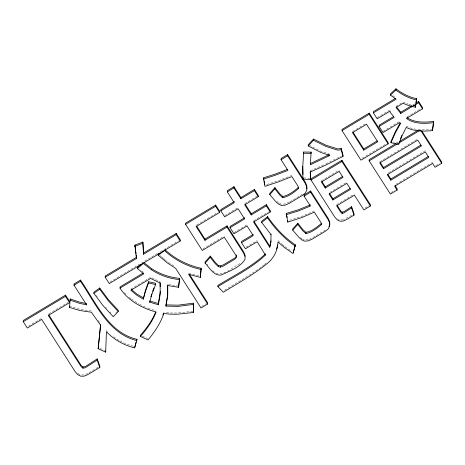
<?xml version="1.0" encoding="UTF-8"?>
<svg xmlns="http://www.w3.org/2000/svg" width="465" height="465" viewBox="0 0 465 465"><rect width="100%" height="100%" fill="white"/><g stroke="black" fill="none" stroke-linecap="round" stroke-linejoin="round"><path stroke-width="0.35" stroke-dasharray="2.33 1.74" d="M115.797 312.893L116.785 311.852M262.12 266.346L263.818 265.004M264.382 264.55L267.206 262.312M260.993 267.241L250.623 274.321L223.915 290.642M196.805 224.973L217.777 212.383M352.563 131.456L366.565 123.051M28.557 326.093L41.751 318.17M48.965 313.84L67.774 302.546M377.231 117.599L389.583 110.182M396.029 106.311L403.108 102.062L408.09 104.096M109.938 281.993L157.24 253.594M160.349 251.722L178.403 240.887M224.705 215.62L238.156 207.547M244.764 203.583L257.064 196.195M414.745 103.846L412.374 105.276L408.718 104.352M383.079 131.322L399.598 121.406M407.137 116.878L419.476 109.467M130.921 289.061L150.66 277.21L160.123 281.784M202.955 248.874L224.368 236.022M234.017 232.552L247.078 224.711M253.605 220.794L268.427 211.895M321.437 180.809L339.212 170.132M362.252 158.205L386.305 143.761M289.869 201.769L302.308 194.3M398.29 142.174L397.116 142.877L393.035 141.941M379.795 161.739L417.785 138.925M329.726 192.429L346.89 182.123M246.095 247.188L257.197 240.521M388.566 172.748L425.312 150.689M336.695 204.635L354.47 193.963M239.94 263.678C231.843 267.067 220.66 280.192 212.197 270.055M395.953 184.285L432.7 162.221M325.32 230.076L312.341 237.865L308.748 239.434M89.001 372.703L98.627 366.92M351.697 215.295L343.577 219.672M365.095 207.989L369.251 205.495M391.071 192.498L394.721 190.307M435.746 165.68L439.349 163.517M201.671 306.423L206.477 303.54M325.825 163.854L341.112 156.124M310.248 170.818L325.192 164.174M289.247 202.141L285.057 203.972L281.29 204.17L279.006 203.089M314.381 210.947L301.826 216.341L289.834 220.212M87.798 373.424L84.113 374.964L81.445 374.964M291.927 175.369L278.146 180.763L265.614 184.896M192.981 311.306L177.659 312.992L170.486 312.957L164.54 312.37M432.595 129.398L421.732 129.758M308.15 239.696L304.383 239.894L302.663 239.074M343.013 219.916L339.95 219.968L337.776 218.893M303.726 177.944L310.021 178.316M91.384 310.998L80.05 309.318L69.517 306.261M168.411 284.411L177.985 285.975M188.61 273.031L199.037 275.821M148.114 308.347L156.164 310.806M127.352 344.391L134.019 346.442M329.918 154.252L320.949 151.259L309.521 145.388M406.247 126.184L411.322 128.294L417.407 129.532L419.186 129.625L420.482 128.852L421.04 129.723M142.366 336.114L147.469 338.41M100.085 348.361L104.474 350.348M119.929 340.967L126.683 344.187M139.686 304.401L147.446 308.144M77.789 373.424L80.782 374.964M168.417 262.382L175.09 266.753M131.537 299.03L139.041 304.087M113.704 336.869L119.319 340.676M285.01 246.677L291.427 251.117M392.745 95.528L395.012 97.173M276.873 201.362L278.471 202.659M300.471 237.481L302.087 238.801M141.709 270.88L143.296 272.205M159.838 255.366L161.419 256.703M161.942 257.145L163.523 258.482M164.052 258.924L165.627 260.255M166.156 260.702L167.208 261.592M278.012 240.713L281.755 243.956M282.29 244.421L284.429 246.27M124.231 292.706L126.3 294.531M129.41 297.269L130.961 298.64M106.479 330.487L107.496 331.423M105.654 307.179L106.613 308.219M109.967 311.852L110.926 312.893M207.001 264.143L207.931 265.242M390.007 110.722L390.862 111.809M96.458 295.537L97.307 296.67M98.173 320.554L99.824 322.809"/><path stroke-width="0.7" d="M271.025 234.058L270.915 242.067L269.741 247.293L253.559 222.014L270.235 211.999L270.281 210.779L266.369 204.67L251.269 213.737L251.216 214.958L266.323 205.89L266.369 204.67M270.985 234.604L261.667 222.433L261.714 221.212L267.596 216.62C275.111 227.583 284.318 237.441 295.38 244.881L293.136 253.553L284.382 247.49L277.965 241.934C277.814 249.815 274.24 257.465 268.288 262.632C254.436 274.152 238.574 282.86 223.264 292.223L217.899 286.562C234.058 276.663 251.594 268.183 265.451 255.053L257.151 241.742L245.433 248.781L241.521 242.672L241.568 241.451L253.286 234.412M100.58 324.651L98.162 348.727L105.683 352.139L106.433 331.708C114.041 339.694 123.911 345.309 134.635 347.867L136.977 339.345C108.345 332.673 95.558 301.901 80.526 280.087L74.075 283.964L74.028 285.185L86.647 304.889L79.126 303.215L70.221 300.158L70.267 298.937L79.172 301.994L86.008 303.517M97.22 358.887L99.83 366.199L99.783 367.42L87.751 374.645L84.066 376.185L80.73 376.185L77.742 374.645L75.103 371.558L41.705 319.391L27.307 328.034L23.25 321.699L23.297 320.478L65.536 295.118L69.593 301.454L69.547 302.674L48.314 315.427L81.026 366.519L82.991 368.193L85.38 367.71L97.173 360.108L97.22 358.887L85.426 366.496L83.043 366.972L81.073 365.304L48.749 314.817M69.547 302.674L65.489 296.339L65.536 295.118M98.162 348.727L100.603 325.157L91.338 312.218L80.003 310.539L69.471 307.481L69.517 306.261M136.931 340.566C108.299 333.893 95.511 303.122 80.48 281.308L80.526 280.087M82.991 368.193L83.043 366.972M86.647 304.889L86.693 303.668M93.86 293.363L93.907 292.142L99.748 288.004L108.554 299.844L118.267 310.295L118.22 311.515L113.274 316.706L103.213 305.801L93.86 293.363L99.702 289.224L99.748 288.004M176.212 233.424L176.159 234.645L143.516 254.245L143.563 253.024L176.212 233.424L180.269 239.766L180.222 240.986L109.269 283.586L105.212 277.245L105.259 276.024L136.483 257.273L136.21 255.128M105.683 352.139L105.729 350.918M193.324 303.192L193.277 304.412L178.066 306.383L165.953 306.121L165.999 304.9L178.112 305.162L193.324 303.192L193.632 312.445L177.613 314.212L170.44 314.177L163.831 313.526C160.495 323.326 154.636 332.01 148.056 339.915L140.407 336.474C146.8 329.156 152.636 321.17 156.118 312.027C142.098 308.283 127.945 300.599 120.017 288.126L120.069 286.905L143.214 273.013M105.212 277.245L136.437 258.494L134.908 245.113L142.848 242.038L143.563 253.024M136.437 258.494L136.483 257.273M120.017 288.126L143.772 273.868L137.442 268.572L137.495 267.352L140.697 264.562M134.635 347.867L136.146 342.002M143.516 254.245L142.848 242.038M140.407 336.474L140.453 335.253C146.498 328.267 152.195 320.763 155.601 312.102M143.278 299.117L145.33 290.689L148.562 281.749L155.653 283.301L155.606 284.522L151.852 294.473L149.684 302.145L158.338 304.773L160.227 294.118L160.076 283.005L150.614 278.425L130.874 290.282L136.727 295.17L143.278 299.117L145.283 291.91L148.515 282.97L148.562 281.749M149.684 302.145L149.73 300.925L158.385 303.552L158.338 304.773M189.389 274.251L207.681 302.82L207.634 304.04L201.025 308.004L175.648 268.369L167.162 262.812L158.216 255.256L158.263 254.035L159.396 253.181M165.953 306.121L167.685 295.694L167.679 285.522L178.624 287.306L178.67 286.085M178.624 287.306L179.595 278.343A58.991 57.183 2.2 0 1 151.584 268.59L143.912 262.661M236.232 254.989L236.487 256.262L234.988 257.877L223.421 264.818L220.584 265.916L218.364 265.422L215.295 262.458L210.32 256.087L210.273 257.308L215.249 263.678L218.318 266.643L220.538 267.137L223.374 266.038L234.941 259.098L236.441 257.482L236.057 255.57L224.322 237.243L202.298 250.466L185.576 224.345L185.622 223.124L215.667 205.082L219.631 211.267L219.585 212.488L196.143 226.565L204.943 240.312L226.967 227.089L227.013 225.868L204.989 239.091L204.943 240.312M207.634 304.04L188.563 274.251L200.386 277.413L201.13 268.264C187.732 265.381 175.189 259.017 165.052 249.781M200.386 277.413L201.13 268.264M227.013 225.868L243.544 251.681L245.061 255.07L245.02 259.365C240.178 267.503 229.402 271.025 221.189 275.042C213.714 276.07 209.506 267.683 205.094 263.167L205.141 261.946L210.32 256.087M219.585 212.488L215.62 206.303L215.667 205.082M218.318 266.643L218.364 265.422M217.899 286.562L217.946 285.341C234.11 275.443 251.641 266.962 265.498 253.832L265.451 255.053M241.521 242.672L253.239 235.633L247.031 225.932L233.971 233.773L230.059 227.664L244.613 218.928L238.109 208.768L224.659 216.841L220.794 210.808L220.84 209.587L234.29 201.514M220.538 267.137L220.584 265.916M220.794 210.808L234.244 202.734L227.304 191.888L227.35 190.667L233.953 186.703L240.899 197.549L240.853 198.764L254.384 190.644L254.431 189.424L240.899 197.549M230.059 227.664L230.105 226.443L244.66 217.707M240.853 198.764L233.907 187.924L233.953 186.703M251.216 214.958L244.718 204.803L258.244 196.678L258.29 195.457L254.431 189.424M298.565 188.383L298.611 187.163C294.322 191.127 288.672 195.352 282.801 196.497L279.93 193.963L274.925 187.587L274.873 188.807L279.884 195.184L282.755 197.718C288.626 196.573 294.275 192.347 298.565 188.383L297.943 186.058L291.881 176.59L278.099 181.978L264.905 186.331L263.469 177.863L275.123 174.119L287.289 169.44M295.333 246.101C284.272 238.661 275.065 228.797 267.549 217.841L267.596 216.62M263.423 179.083L275.077 175.34L287.922 170.399L281.075 159.71L281.122 158.489L287.649 154.566L287.603 155.787L305.011 182.978L306.726 186.715L306.842 190.046L305.354 192.987L302.262 195.521L289.201 203.362L285.01 205.193L281.244 205.391L278.959 204.309L276.291 202.153L269.776 194.62L269.822 193.399L274.925 187.587M269.741 247.293L270.961 240.847M282.755 197.718L282.801 196.497M321.495 224.549L321.542 223.328C317.182 226.978 311.771 231.454 305.947 232.297L302.953 229.704L297.838 223.206L297.792 224.426L302.907 230.925L305.894 233.517C311.724 232.674 317.136 228.199 321.495 224.549L320.984 222.555L314.334 212.168L301.779 217.562L287.794 222.078L286.26 213.452L298.542 209.727L310.469 204.838M287.794 222.078L287.841 220.858M286.213 214.673L298.495 210.947L310.422 206.059L304.064 196.131L304.11 194.911L310.643 190.987L310.597 192.208L328.098 219.55L329.668 223.008L329.714 226.118L328.249 228.879L325.273 231.297L312.294 239.086L308.103 240.917L304.337 241.114L302.041 240.021L299.344 237.824L292.718 230.117L292.764 228.896L297.838 223.206M303.668 152.038L303.622 153.258L311.073 153.328L311.12 152.107L303.668 152.038L302.721 167.412L302.977 179.124L310.678 179.577L310.295 171.504M302.977 179.124L303.023 177.903M311.12 152.107L310.341 164.767L329.871 155.473L320.902 152.479L308.208 145.958L308.254 144.737L313.532 139.029L326.017 145.225L337.852 148.957L341.258 148.498L343.019 155.159L342.972 156.38L325.14 165.395L310.202 172.038L310.678 179.577M305.894 233.517L305.947 232.297M351.61 206.675L354.045 213.883L353.999 215.103L346.373 219.683L342.967 221.137L339.903 221.189L337.183 219.846L334.812 217.108L311.044 179.99L311.097 178.769L341.926 160.256L370.436 204.786L370.39 206.001L363.863 209.924L354.423 195.184L336.648 205.856L340.804 212.348L342.135 213.371L343.891 212.924L351.563 207.896L351.61 206.675L343.943 211.703L342.182 212.15L340.851 211.127L337.073 205.228M308.208 145.958L313.48 140.25L313.532 139.029M325.256 188.063L321.391 182.024L339.165 171.353L343.031 177.386L325.256 188.063L325.302 186.843L321.821 181.408M332.882 199.973L329.069 194.015L346.844 183.344L350.656 189.302L332.882 199.973L332.928 198.753L329.493 193.394M342.972 156.38L341.211 149.718L341.258 148.498M342.048 130.607L342.095 129.386L369.233 113.094L388.153 142.65L388.106 143.871L360.968 160.163L342.048 130.607L369.181 114.314L369.233 113.094M370.39 206.001L341.88 161.477L341.926 160.256M342.135 213.371L342.182 212.15M363.711 150.166L352.517 132.676L366.519 124.271L377.714 141.761L363.711 150.166L363.764 148.945L352.947 132.06M395.052 185.576L397.151 188.848L397.104 190.069L390.42 194.085L369.146 160.861L369.193 159.64L395.878 143.621M406.951 117.587C414.687 122.917 424.69 122.458 433.624 121.487L432.549 130.619C423.702 131.421 414.309 131.554 406.201 127.404L401.998 135.931L398.732 144.476L390.949 142.697L395.448 132.67L400.551 123.504L399.551 122.621L383.032 132.542L379.12 126.434L394.221 117.366L389.536 111.402L377.185 118.819L373.372 112.861L373.418 111.641L395.535 98.359M379.12 126.434L379.167 125.213L393.663 116.506M383.462 168.76L379.742 162.959L417.739 140.145L421.453 145.952L383.462 168.76L383.509 167.54L380.161 162.314M373.372 112.861L396.104 99.214L390.426 95.11L390.472 93.889L395.936 88.815C402.08 93.459 409.037 97.162 416.64 98.696L415.425 107.276L408.665 105.572L403.062 103.277L395.982 107.531L400.749 113.443L418.605 102.724L418.651 101.504L415.931 103.137L416.64 98.696M390.949 142.697L390.995 141.476L395.494 131.45L400.255 122.894M390.798 180.217L387.275 174.718L425.266 151.91L428.788 157.408L390.798 180.217L390.844 178.996L387.711 174.108M390.426 95.11L395.889 90.036L395.936 88.815M400.749 113.443L400.795 112.222L396.465 106.845M415.425 107.276L415.751 104.305M433.578 122.708C424.499 123.684 414.187 124.178 406.468 118.465L422.516 108.833L422.563 107.613L418.651 101.504M432.549 130.619L432.595 129.398M397.104 190.069L394.657 186.25L432.653 163.442L435.095 167.261L441.704 163.291L441.75 162.07L421.819 130.944M69.471 307.481L70.267 298.937M178.752 285.382L179.595 278.343M432.688 128.683L433.624 121.487M165.999 304.9L167.737 294.473L167.726 284.981M158.385 303.552L160.256 291.509M276.623 249.002L277.64 244.916M150.91 296.74L151.7 293.95M293.183 252.332L295.38 244.881M136.559 340.676L136.977 339.345M152.648 291.264L153.903 287.945M400.493 138.768L401.783 135.385M162.866 314.857L163.628 312.945M328.883 226.554L329.761 224.897L329.714 221.788L328.145 218.329L310.643 190.987M269.776 194.62L274.873 188.807M205.094 263.167L210.273 257.308M292.718 230.117L297.792 224.426M137.442 268.572L143.319 263.457L151.538 269.81M261.667 222.433L267.549 217.841M158.216 255.256L164.459 250.554C174.747 259.97 187.436 266.579 201.083 269.485M227.304 191.888L233.907 187.924M281.075 159.71L287.603 155.787M74.028 285.185L80.48 281.308M23.25 321.699L65.489 296.339M185.576 224.345L215.62 206.303M400.795 112.222L411.763 105.642M311.044 179.99L341.88 161.477M363.764 148.945L377.156 140.907M304.064 196.131L310.597 192.208M399.458 141.47L417.954 130.363M325.302 186.843L342.467 176.537M369.146 160.861L420.43 130.066L441.704 163.291M383.509 167.54L420.877 145.103M332.928 198.753L350.093 188.447M390.844 178.996L428.213 156.56M310.388 163.546L329.267 154.56M134.862 246.334L142.802 243.259M341.211 149.718L337.805 150.178L325.971 146.446L313.48 140.25M148.515 282.97L155.606 284.522M412.99 105.433L415.472 106.055M416.588 99.917C408.991 98.382 402.033 94.68 395.889 90.036M143.325 297.896L136.774 293.95L131.45 289.503M118.22 311.515L108.508 301.064L99.702 289.224M418.605 102.724L422.516 108.833M369.181 114.314L388.106 143.871M287.649 154.566L305.057 181.757L306.772 185.494L306.888 188.825M266.323 205.89L270.235 211.999M254.384 190.644L258.244 196.678M245.142 204.176L251.269 213.737M253.989 221.392L269.787 246.072M226.967 227.089L243.497 252.902L245.014 256.291M196.573 225.938L204.989 239.091M176.159 234.645L180.222 240.986M97.173 360.108L99.783 367.42M351.563 207.896L353.999 215.103M286.26 213.452L287.12 217.492M263.469 177.863L263.876 179.839M264.143 181.158L264.818 184.454M134.908 245.113L135.559 250.124M135.745 251.553L136.024 253.698M193.277 304.412L193.632 312.445M302.767 166.191L302.948 174.456M160.134 282.476L160.193 286.649M179.548 279.564A58.991 57.183 2.2 0 1 151.538 269.81"/></g></svg>
